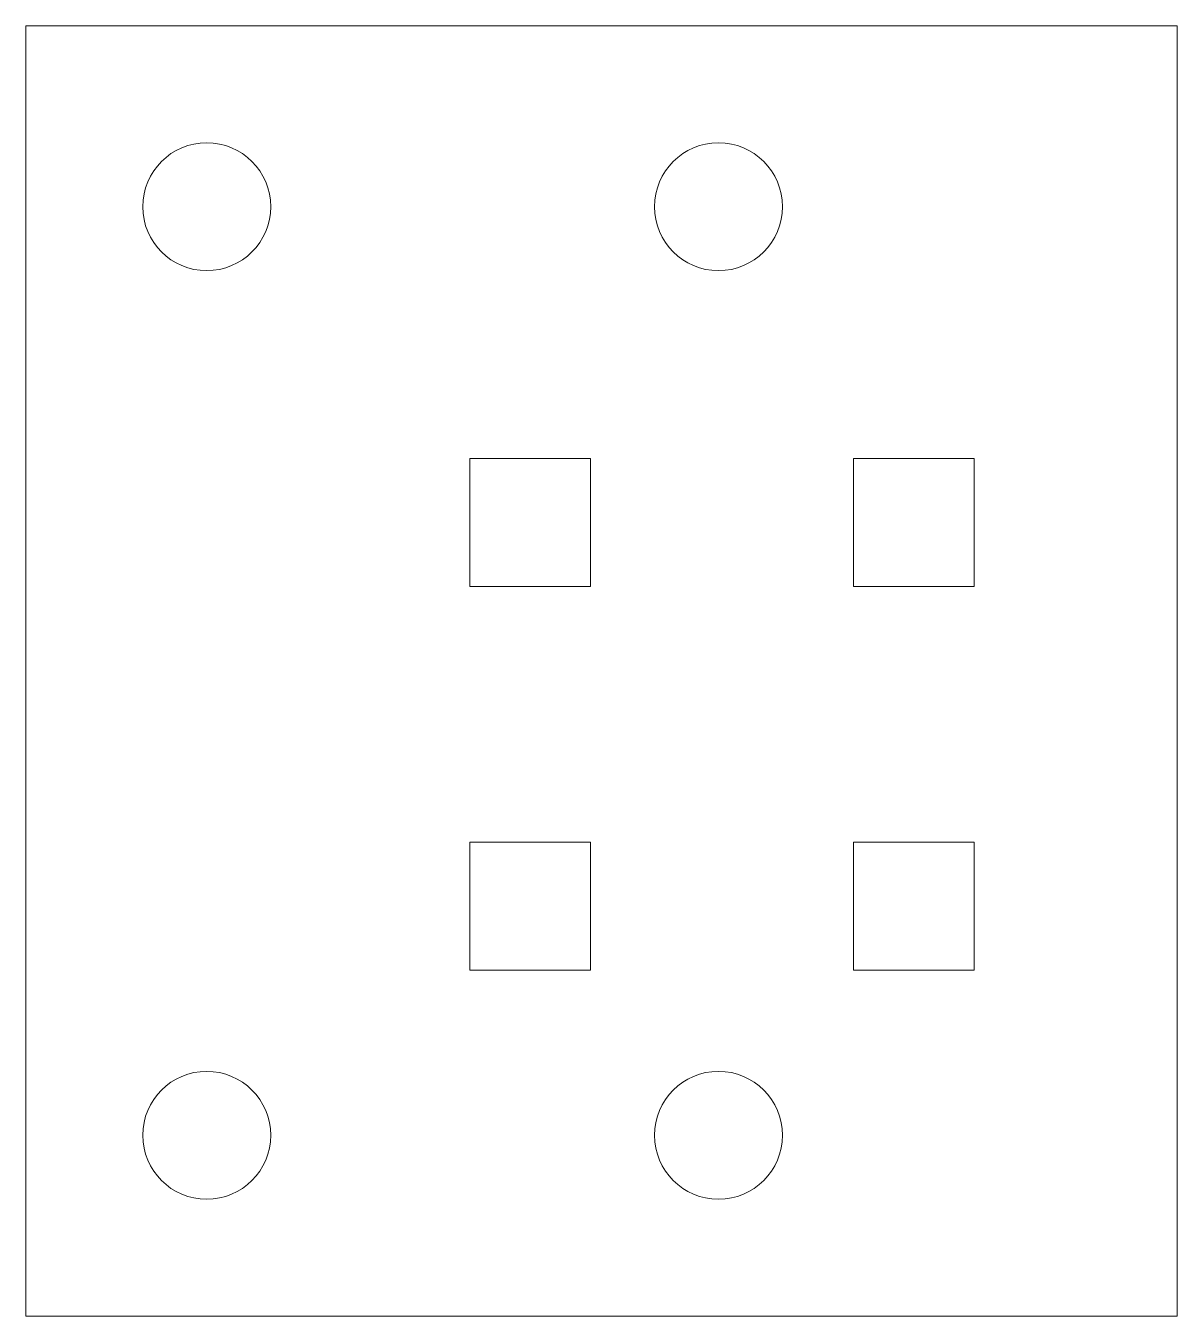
# Model space of a CAD drawing. Header units: inches. Extents: x -2.45 to -0.2, y -1.21 to 1.31.
import ezdxf

# ---------------------------------------------------------------- set-up
doc = ezdxf.new("R2010")
doc.units = ezdxf.units.IN
doc.header["$MEASUREMENT"] = 0

msp = doc.modelspace()

# ---------------------------------------------------------------- linework, layer by layer
at = {"color": 7, "linetype": 'Continuous', "lineweight": 15}
for p, q in [((-0.1953, 1.3134), (-2.4453, 1.3134)), ((-2.4453, 1.3134), (-2.4453, -1.2086)), ((-0.1953, -1.2086), (-0.1953, 1.3134)), ((-1.5777, 0.4678), (-1.5777, 0.2178)), ((-1.3417, 0.4678), (-1.5777, 0.4678)), ((-1.3417, 0.2178), (-1.3417, 0.4678)), ((-0.5917, 0.4678), (-0.8277, 0.4678)), ((-0.8277, 0.4678), (-0.8277, 0.2178)), ((-0.5917, 0.2178), (-0.5917, 0.4678)), ((-1.5777, 0.2178), (-1.3417, 0.2178)), ((-0.8277, 0.2178), (-0.5917, 0.2178)), ((-1.5777, -0.2822), (-1.5777, -0.5322)), ((-1.3417, -0.2822), (-1.5777, -0.2822)), ((-1.3417, -0.5322), (-1.3417, -0.2822)), ((-0.8277, -0.2822), (-0.8277, -0.5322)), ((-0.5917, -0.2822), (-0.8277, -0.2822)), ((-0.5917, -0.5322), (-0.5917, -0.2822)), ((-1.5777, -0.5322), (-1.3417, -0.5322)), ((-0.8277, -0.5322), (-0.5917, -0.5322)), ((-2.4453, -1.2086), (-0.1953, -1.2086))]:
    msp.add_line(p, q, dxfattribs=at)
for centre in [(-2.0917, 0.9599), (-1.0917, 0.9599), (-2.0917, -0.8551), (-1.0917, -0.8551)]:
    msp.add_circle(centre, 0.125, dxfattribs=at)

doc.saveas('drawing.dxf')
